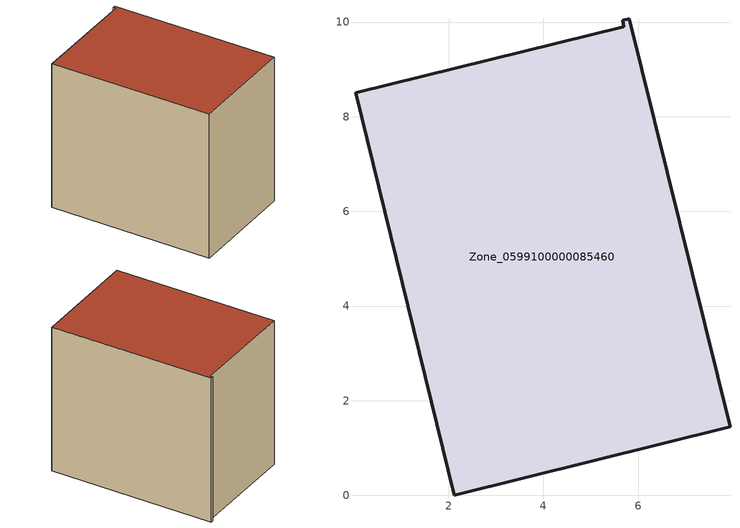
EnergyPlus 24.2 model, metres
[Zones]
Zone_0599100000085460
 floor ground (C_G): 0.03,8.5 5.7,9.9 5.68,10.04 5.81,10.07 7.94,1.45 2.12,0 z0
 wall outside (C_F): 7.94,1.45 5.81,10.07 5.68,10.04 5.7,9.9 0.03,8.5 2.12,0 7.94,1.45 z0:8.07
 roof outside (C_R): 5.7,9.9 0.03,8.5 2.12,0 7.94,1.45 5.81,10.07 5.68,10.04 z8.07
[BUILDING]
Pand.0599100000085460: North Axis=0; Terrain=City; Loads Convergence Tolerance Value=0.04; Temperature Convergence Tolerance Value=0.4; Solar Distribution=FullExterior; Maximum Number of Warmup Days=25; Minimum Number of Warmup Days=1
[Site:Location]
Rotterdam.The.Hague.AP_ZH_NLD Design_Conditions: Latitude=51.96; Longitude=4.45; Time Zone=1; Elevation=-4.5
[SITE:GROUNDTEMPERATURE:BUILDINGSURFACE]
18, 18, 18, 18, 18, 18, 18, 18, 18, 18, 18, 18
[MATERIAL] Thermal Absorptance=0.9; Solar Absorptance=0.7; Visible Absorptance=0.7
Name | Roughness | Thickness | Conductivity | Density | Specific Heat
G.TI.1965-1974 | MediumSmooth | 0.15 | 0.882353 | 540 | 1210
F.TI.1965-1974 | Rough | 0.3 | 0.697674 | 1920 | 840
R.TI.1965-1974 | MediumRough | 0.2 | 0.232558 | 1500 | 1000
[CONSTRUCTION]
C_G: G.TI.1965-1974
C_F: F.TI.1965-1974
C_R: R.TI.1965-1974
[ZONE]
Zone_0599100000085460: Type=1; Multiplier=1; Ceiling Height=Autocalculate; Volume=Autocalculate; Floor Area=autocalculate; Part of Total Floor Area=Yes
[ZONEINFILTRATION:DESIGNFLOWRATE]
Infil_Zone_0599100000085460: Zone or ZoneList or Space or SpaceList=Zone_0599100000085460; Schedule=AlwaysOn; Design Flow Rate Calculation Method=Flow/Area; Flow Rate per Floor Area=0.003; Constant Term Coefficient=1; Temperature Term Coefficient=0; Velocity Term Coefficient=0; Velocity Squared Term Coefficient=0
[HVACTEMPLATE:ZONE:IDEALLOADSAIRSYSTEM]
Zone_0599100000085460: Maximum Heating Supply Air Temperature=50; Minimum Cooling Supply Air Temperature=13; Maximum Heating Supply Air Humidity Ratio=0.0156; Minimum Cooling Supply Air Humidity Ratio=0.0077; Heating Limit=NoLimit; Cooling Limit=NoLimit; Dehumidification Control Type=ConstantSensibleHeatRatio; Cooling Sensible Heat Ratio=0.7; Dehumidification Setpoint=60; Humidification Control Type=None; Humidification Setpoint=30; Outdoor Air Method=None; Outdoor Air Flow Rate per Person=0.00944; Outdoor Air Flow Rate per Zone Floor Area=0; Outdoor Air Flow Rate per Zone=0; Demand Controlled Ventilation Type=None; Outdoor Air Economizer Type=NoEconomizer; Heat Recovery Type=None; Sensible Heat Recovery Effectiveness=0.7; Latent Heat Recovery Effectiveness=0.65
[ZONECONTROL:THERMOSTAT]
ThermostatControl_Zone_0599100000085460: Zone or ZoneList=Zone_0599100000085460; Control Type Schedule=DualSetpointControlType; Control 1=Thermostat_Zone_0599100000085460; Temperature Difference Between Cutout And Setpoint=0
[THERMOSTATSETPOINT:DUALSETPOINT]
Thermostat_Zone_0599100000085460: Heating Setpoint Temperature Schedule=HeatingSetpoint_Zone_0599100000085460; Cooling Setpoint Temperature Schedule=CoolingSetpoint_Zone_0599100000085460
[SCHEDULE:COMPACT]
HeatingSetpoint_Zone_0599100000085460: Through: 12/31, For: AllDays, Until: 24:00, 21
CoolingSetpoint_Zone_0599100000085460: Through: 12/31, For: AllDays, Until: 24:00, 24
DualSetpointControlType: Through: 12/31, For: AllDays, Until: 24:00, 4
AlwaysOn: Through: 12/31, For: AllDays, Until: 24:00, 1
